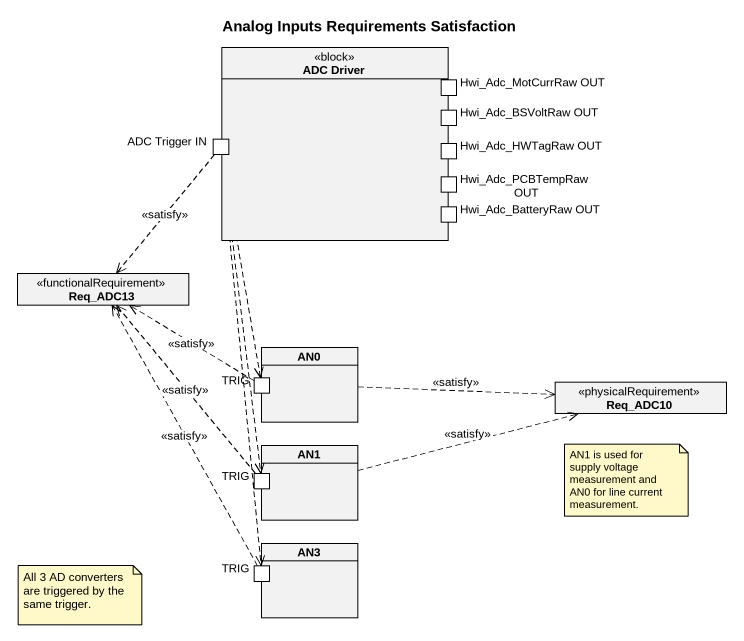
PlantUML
@startuml
title Analog Inputs Requirements Satisfaction
allowmixing
hide circle
hide empty members
rectangle "ADC Driver" as ADC_Driver <<block>> {
  port "Hwi_Adc_MotCurrRaw OUT" as Hwi_Adc_MotCurrRaw_OUT
  port "Hwi_Adc_BSVoltRaw OUT" as Hwi_Adc_BSVoltRaw_OUT
  port "ADC Trigger IN" as ADC_Trigger_IN
  port "Hwi_Adc_HWTagRaw OUT" as Hwi_Adc_HWTagRaw_OUT
  port "Hwi_Adc_PCBTempRaw OUT" as Hwi_Adc_PCBTempRaw_OUT
  port "Hwi_Adc_BatteryRaw OUT" as Hwi_Adc_BatteryRaw_OUT
}
class Req_ADC13 <<functionalRequirement>>
rectangle AN0 {
  port TRIG
}
class Req_ADC10 <<physicalRequirement>>
rectangle AN1 {
  port "TRIG" as TRIG_2
}
rectangle AN3 {
  port "TRIG" as TRIG_3
}
ADC_Trigger_IN ..> Req_ADC13 : <<satisfy>>
ADC_Trigger_IN ..> TRIG
ADC_Trigger_IN ..> TRIG_2
ADC_Trigger_IN ..> TRIG_3
AN0 .right.> Req_ADC10 : <<satisfy>>
TRIG .up.> Req_ADC13 : <<satisfy>>
AN1 .right.> Req_ADC10 : <<satisfy>>
TRIG_2 .up.> Req_ADC13 : <<satisfy>>
TRIG_3 .up.> Req_ADC13 : <<satisfy>>
note as N1
  AN1 is used for supply voltage measurement and AN0 for line current measurement.
end note
note as N2
  All 3 AD converters are triggered by the same trigger.
end note
@enduml
